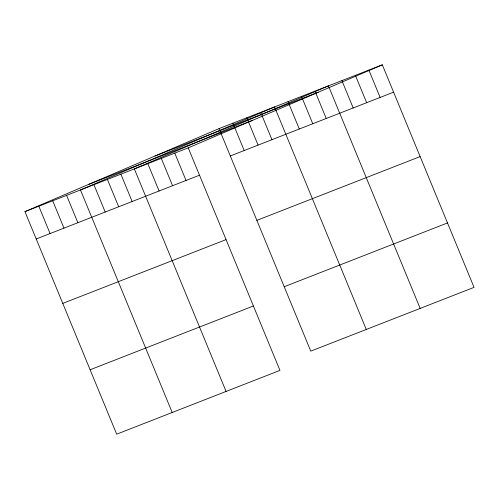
<?xml version="1.0" encoding="UTF-8"?>
<svg xmlns="http://www.w3.org/2000/svg" width="499" height="499" viewBox="0 0 499 499"><rect width="100%" height="100%" fill="white"/><g stroke="black" fill="none" stroke-linecap="round" stroke-linejoin="round"><path stroke-width="0.75" d="M24.95 211.638L188.235 147.86L279.958 370.395L116.672 434.174L24.95 211.638L219.042 128.605L382.328 64.826L474.05 287.362L310.765 351.14L219.042 128.605M188.235 147.86L382.328 64.826M154.989 156.006L318.281 92.228M88.997 184.237L252.288 120.459M230.307 155.95L393.599 92.172M36.221 238.977L199.506 175.199M256.86 220.365L420.146 156.586M62.768 303.392L226.053 239.614M284.212 286.725L447.503 222.947M90.126 369.759L253.411 305.981M368.855 70.091L380.126 97.43M355.388 75.355L366.653 102.694M341.915 80.613L353.18 107.952M420.164 308.413L328.442 85.878L134.356 168.905L226.078 391.441M314.969 91.136L326.24 118.475M301.502 96.401L312.767 123.74M288.029 101.659L299.3 129.004M366.278 329.459L274.556 106.923L80.47 189.951L172.192 412.486M260.678 112.344L271.949 139.683M246.799 117.764L258.07 145.103M232.921 123.184L244.186 150.523M174.769 153.118L186.033 180.457M161.296 158.383L172.567 185.722M147.823 163.641L159.094 190.98M120.883 174.163L132.148 201.509M107.41 179.428L118.681 206.767M93.937 184.692L105.208 212.031M66.585 195.371L77.856 222.71M52.707 200.791L63.978 228.137M38.828 206.212L50.1 233.557"/></g></svg>
